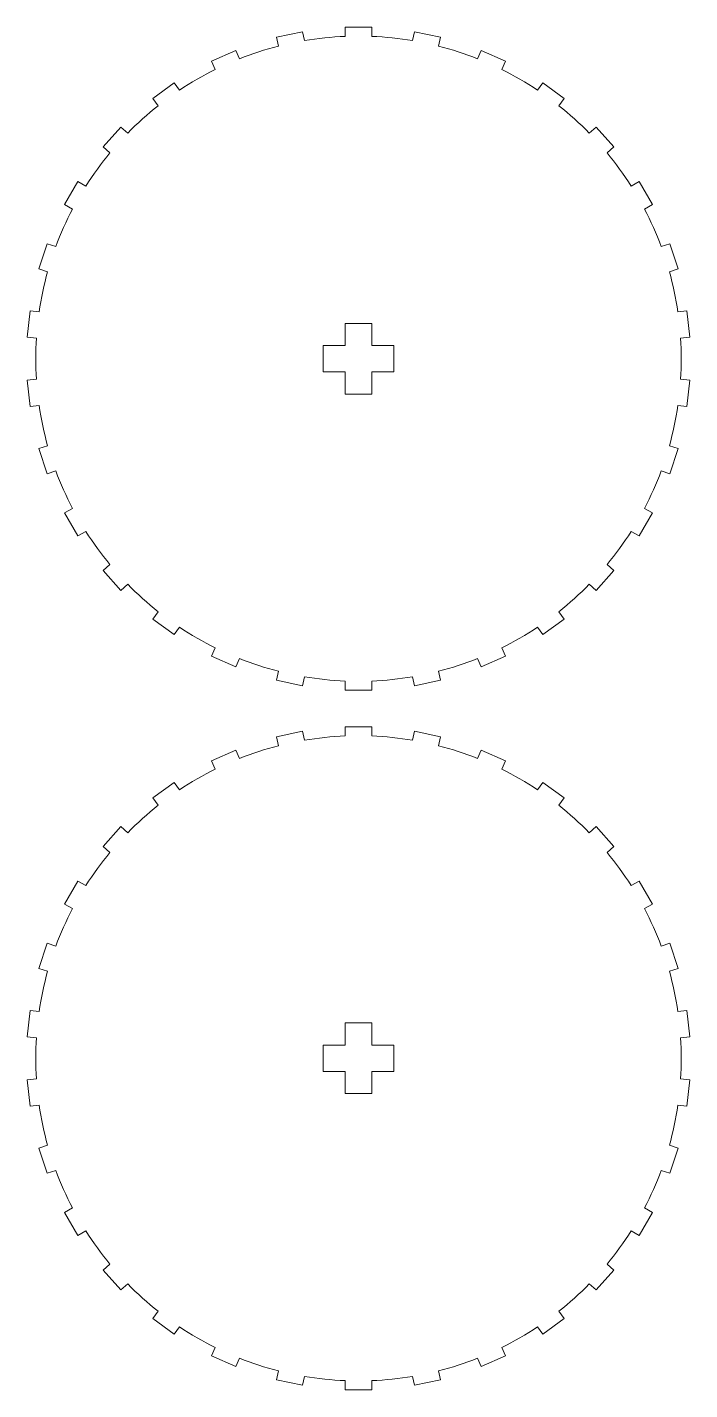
# Model space of a CAD drawing. Header units: centimetres. Extents: x -259 to 261, y 17 to 228.
# Drawn here: x -205.4 to -196.64, y 66.58 to 84.61 of the extents above; entities that cross this region are included whole.
import ezdxf

# ---------------------------------------------------------------- set-up
doc = ezdxf.new("R2010")
doc.units = ezdxf.units.CM
doc.header["$MEASUREMENT"] = 0
doc.layers.add('layer 1', color=7, linetype='Continuous')

msp = doc.modelspace()

# ---------------------------------------------------------------- linework, layer by layer
at = {"layer": 'layer 1', "color": 250, "lineweight": 9}
for points, knots in [([(-196.6374, 79.94181), (-196.6374, 79.94181), (-196.67409, 79.59274), (-196.67409, 79.59274), (-196.67409, 79.59274), (-196.67409, 79.59274), (-196.79404, 79.60534), (-196.79404, 79.60534), (-196.79404, 79.60534), (-196.82036, 79.4261), (-196.85807, 79.24871), (-196.90692, 79.07427), (-196.90692, 79.07427), (-196.90692, 79.07427), (-196.79223, 79.03699), (-196.79223, 79.03699), (-196.79223, 79.03699), (-196.79223, 79.03699), (-196.90068, 78.70317), (-196.90068, 78.70317), (-196.90068, 78.70317), (-196.90068, 78.70317), (-197.01539, 78.74044), (-197.01539, 78.74044), (-197.01539, 78.74044), (-197.07841, 78.57059), (-197.15216, 78.40492), (-197.23623, 78.24443), (-197.23623, 78.24443), (-197.23623, 78.24443), (-197.13177, 78.18413), (-197.13177, 78.18413), (-197.13177, 78.18413), (-197.13177, 78.18413), (-197.30727, 77.88015), (-197.30727, 77.88015), (-197.30727, 77.88015), (-197.30727, 77.88015), (-197.41173, 77.94046), (-197.41173, 77.94046), (-197.41173, 77.94046), (-197.50867, 77.78742), (-197.61527, 77.64071), (-197.73086, 77.50121), (-197.73086, 77.50121), (-197.73086, 77.50121), (-197.64124, 77.42051), (-197.64124, 77.42051), (-197.64124, 77.42051), (-197.64124, 77.42051), (-197.8761, 77.15967), (-197.8761, 77.15967), (-197.8761, 77.15967), (-197.8761, 77.15967), (-197.96572, 77.24036), (-197.96572, 77.24036), (-197.96572, 77.24036), (-198.09238, 77.11083), (-198.22715, 76.98948), (-198.36921, 76.87707), (-198.36921, 76.87707), (-198.36921, 76.87707), (-198.29832, 76.77949), (-198.29832, 76.77949), (-198.29832, 76.77949), (-198.29832, 76.77949), (-198.58229, 76.57318), (-198.58229, 76.57318), (-198.58229, 76.57318), (-198.58229, 76.57318), (-198.65318, 76.67075), (-198.65318, 76.67075), (-198.65318, 76.67075), (-198.80399, 76.57037), (-198.96105, 76.4797), (-199.12338, 76.39927), (-199.12338, 76.39927), (-199.12338, 76.39927), (-199.07433, 76.28909), (-199.07433, 76.28909), (-199.07433, 76.28909), (-199.07433, 76.28909), (-199.39498, 76.14633), (-199.39498, 76.14633), (-199.39498, 76.14633), (-199.39498, 76.14633), (-199.44404, 76.25651), (-199.44404, 76.25651), (-199.44404, 76.25651), (-199.61243, 76.18969), (-199.7849, 76.13365), (-199.96041, 76.08873), (-199.96041, 76.08873), (-199.96041, 76.08873), (-199.93534, 75.97076), (-199.93534, 75.97076), (-199.93534, 75.97076), (-199.93534, 75.97076), (-200.27866, 75.89779), (-200.27866, 75.89779), (-200.27866, 75.89779), (-200.27866, 75.89779), (-200.30374, 76.01576), (-200.30374, 76.01576), (-200.30374, 76.01576), (-200.48234, 75.98541), (-200.6627, 75.96644), (-200.84371, 75.959), (-200.84371, 75.959), (-200.84371, 75.959), (-200.84371, 75.8384), (-200.84371, 75.8384), (-200.84371, 75.8384), (-200.84371, 75.8384), (-201.19471, 75.8384), (-201.19471, 75.8384), (-201.19471, 75.8384), (-201.19471, 75.8384), (-201.19471, 75.959), (-201.19471, 75.959), (-201.19471, 75.959), (-201.37572, 75.96644), (-201.55608, 75.98541), (-201.73468, 76.01576), (-201.73468, 76.01576), (-201.73468, 76.01576), (-201.75976, 75.89779), (-201.75976, 75.89779), (-201.75976, 75.89779), (-201.75976, 75.89779), (-202.10309, 75.97076), (-202.10309, 75.97076), (-202.10309, 75.97076), (-202.10309, 75.97076), (-202.07801, 76.08873), (-202.07801, 76.08873), (-202.07801, 76.08873), (-202.25352, 76.13365), (-202.42599, 76.18969), (-202.59438, 76.25651), (-202.59438, 76.25651), (-202.59438, 76.25651), (-202.64344, 76.14633), (-202.64344, 76.14633), (-202.64344, 76.14633), (-202.64344, 76.14633), (-202.96409, 76.28909), (-202.96409, 76.28909), (-202.96409, 76.28909), (-202.96409, 76.28909), (-202.91504, 76.39927), (-202.91504, 76.39927), (-202.91504, 76.39927), (-203.07737, 76.4797), (-203.23443, 76.57037), (-203.38524, 76.67075), (-203.38524, 76.67075), (-203.38524, 76.67075), (-203.45613, 76.57318), (-203.45613, 76.57318), (-203.45613, 76.57318), (-203.45613, 76.57318), (-203.7401, 76.77949), (-203.7401, 76.77949), (-203.7401, 76.77949), (-203.7401, 76.77949), (-203.66921, 76.87707), (-203.66921, 76.87707), (-203.66921, 76.87707), (-203.81127, 76.98948), (-203.94605, 77.11083), (-204.0727, 77.24036), (-204.0727, 77.24036), (-204.0727, 77.24036), (-204.16232, 77.15967), (-204.16232, 77.15967), (-204.16232, 77.15967), (-204.16232, 77.15967), (-204.39719, 77.42051), (-204.39719, 77.42051), (-204.39719, 77.42051), (-204.39719, 77.42051), (-204.30756, 77.50121), (-204.30756, 77.50121), (-204.30756, 77.50121), (-204.42315, 77.64071), (-204.52975, 77.78742), (-204.62669, 77.94046), (-204.62669, 77.94046), (-204.62669, 77.94046), (-204.73115, 77.88015), (-204.73115, 77.88015), (-204.73115, 77.88015), (-204.73115, 77.88015), (-204.90665, 78.18413), (-204.90665, 78.18413), (-204.90665, 78.18413), (-204.90665, 78.18413), (-204.80219, 78.24443), (-204.80219, 78.24443), (-204.80219, 78.24443), (-204.88626, 78.40492), (-204.96001, 78.57059), (-205.02303, 78.74044), (-205.02303, 78.74044), (-205.02303, 78.74044), (-205.13774, 78.70317), (-205.13774, 78.70317), (-205.13774, 78.70317), (-205.13774, 78.70317), (-205.2462, 79.03699), (-205.2462, 79.03699), (-205.2462, 79.03699), (-205.2462, 79.03699), (-205.1315, 79.07427), (-205.1315, 79.07427), (-205.1315, 79.07427), (-205.18035, 79.24871), (-205.21806, 79.4261), (-205.24438, 79.60534), (-205.24438, 79.60534), (-205.24438, 79.60534), (-205.36433, 79.59274), (-205.36433, 79.59274), (-205.36433, 79.59274), (-205.36433, 79.59274), (-205.40102, 79.94181), (-205.40102, 79.94181), (-205.40102, 79.94181), (-205.40102, 79.94181), (-205.28107, 79.95442), (-205.28107, 79.95442), (-205.28107, 79.95442), (-205.29259, 80.13522), (-205.29259, 80.31657), (-205.28107, 80.49737), (-205.28107, 80.49737), (-205.28107, 80.49737), (-205.40102, 80.50997), (-205.40102, 80.50997), (-205.40102, 80.50997), (-205.40102, 80.50997), (-205.36433, 80.85906), (-205.36433, 80.85906), (-205.36433, 80.85906), (-205.36433, 80.85906), (-205.24438, 80.84644), (-205.24438, 80.84644), (-205.24438, 80.84644), (-205.21806, 81.02569), (-205.18035, 81.20307), (-205.1315, 81.37753), (-205.1315, 81.37753), (-205.1315, 81.37753), (-205.2462, 81.41479), (-205.2462, 81.41479), (-205.2462, 81.41479), (-205.2462, 81.41479), (-205.13774, 81.74862), (-205.13774, 81.74862), (-205.13774, 81.74862), (-205.13774, 81.74862), (-205.02303, 81.71134), (-205.02303, 81.71134), (-205.02303, 81.71134), (-204.96001, 81.8812), (-204.88626, 82.04687), (-204.80219, 82.20735), (-204.80219, 82.20735), (-204.80219, 82.20735), (-204.90665, 82.26765), (-204.90665, 82.26765), (-204.90665, 82.26765), (-204.90665, 82.26765), (-204.73115, 82.57163), (-204.73115, 82.57163), (-204.73115, 82.57163), (-204.73115, 82.57163), (-204.62669, 82.51133), (-204.62669, 82.51133), (-204.62669, 82.51133), (-204.52975, 82.66437), (-204.42315, 82.81108), (-204.30756, 82.95058), (-204.30756, 82.95058), (-204.30756, 82.95058), (-204.39719, 83.03128), (-204.39719, 83.03128), (-204.39719, 83.03128), (-204.39719, 83.03128), (-204.16232, 83.29213), (-204.16232, 83.29213), (-204.16232, 83.29213), (-204.16232, 83.29213), (-204.0727, 83.21142), (-204.0727, 83.21142), (-204.0727, 83.21142), (-203.94605, 83.34096), (-203.81127, 83.46231), (-203.66921, 83.57473), (-203.66921, 83.57473), (-203.66921, 83.57473), (-203.7401, 83.6723), (-203.7401, 83.6723), (-203.7401, 83.6723), (-203.7401, 83.6723), (-203.45613, 83.87861), (-203.45613, 83.87861), (-203.45613, 83.87861), (-203.45613, 83.87861), (-203.38524, 83.78104), (-203.38524, 83.78104), (-203.38524, 83.78104), (-203.23443, 83.88141), (-203.07737, 83.97209), (-202.91504, 84.05251), (-202.91504, 84.05251), (-202.91504, 84.05251), (-202.96409, 84.16269), (-202.96409, 84.16269), (-202.96409, 84.16269), (-202.96409, 84.16269), (-202.64344, 84.30545), (-202.64344, 84.30545), (-202.64344, 84.30545), (-202.64344, 84.30545), (-202.59438, 84.19528), (-202.59438, 84.19528), (-202.59438, 84.19528), (-202.42599, 84.26209), (-202.25352, 84.31814), (-202.07801, 84.36305), (-202.07801, 84.36305), (-202.07801, 84.36305), (-202.10309, 84.48102), (-202.10309, 84.48102), (-202.10309, 84.48102), (-202.10309, 84.48102), (-201.75976, 84.55401), (-201.75976, 84.55401), (-201.75976, 84.55401), (-201.75976, 84.55401), (-201.73468, 84.43604), (-201.73468, 84.43604), (-201.73468, 84.43604), (-201.55608, 84.46639), (-201.37572, 84.48534), (-201.19471, 84.49278), (-201.19471, 84.49278), (-201.19471, 84.49278), (-201.19471, 84.6134), (-201.19471, 84.6134), (-201.19471, 84.6134), (-201.19471, 84.6134), (-200.84371, 84.6134), (-200.84371, 84.6134), (-200.84371, 84.6134), (-200.84371, 84.6134), (-200.84371, 84.49278), (-200.84371, 84.49278), (-200.84371, 84.49278), (-200.6627, 84.48534), (-200.48234, 84.46639), (-200.30374, 84.43604), (-200.30374, 84.43604), (-200.30374, 84.43604), (-200.27866, 84.55401), (-200.27866, 84.55401), (-200.27866, 84.55401), (-200.27866, 84.55401), (-199.93534, 84.48102), (-199.93534, 84.48102), (-199.93534, 84.48102), (-199.93534, 84.48102), (-199.96041, 84.36305), (-199.96041, 84.36305), (-199.96041, 84.36305), (-199.7849, 84.31814), (-199.61243, 84.26209), (-199.44404, 84.19528), (-199.44404, 84.19528), (-199.44404, 84.19528), (-199.39498, 84.30545), (-199.39498, 84.30545), (-199.39498, 84.30545), (-199.39498, 84.30545), (-199.07433, 84.16269), (-199.07433, 84.16269), (-199.07433, 84.16269), (-199.07433, 84.16269), (-199.12338, 84.05251), (-199.12338, 84.05251), (-199.12338, 84.05251), (-198.96105, 83.97209), (-198.80399, 83.88141), (-198.65318, 83.78104), (-198.65318, 83.78104), (-198.65318, 83.78104), (-198.58229, 83.87861), (-198.58229, 83.87861), (-198.58229, 83.87861), (-198.58229, 83.87861), (-198.29832, 83.6723), (-198.29832, 83.6723), (-198.29832, 83.6723), (-198.29832, 83.6723), (-198.36921, 83.57473), (-198.36921, 83.57473), (-198.36921, 83.57473), (-198.22715, 83.46231), (-198.09238, 83.34096), (-197.96572, 83.21142), (-197.96572, 83.21142), (-197.96572, 83.21142), (-197.8761, 83.29213), (-197.8761, 83.29213), (-197.8761, 83.29213), (-197.8761, 83.29213), (-197.64124, 83.03128), (-197.64124, 83.03128), (-197.64124, 83.03128), (-197.64124, 83.03128), (-197.73086, 82.95058), (-197.73086, 82.95058), (-197.73086, 82.95058), (-197.61527, 82.81108), (-197.50867, 82.66437), (-197.41173, 82.51133), (-197.41173, 82.51133), (-197.41173, 82.51133), (-197.30727, 82.57163), (-197.30727, 82.57163), (-197.30727, 82.57163), (-197.30727, 82.57163), (-197.13177, 82.26765), (-197.13177, 82.26765), (-197.13177, 82.26765), (-197.13177, 82.26765), (-197.23623, 82.20735), (-197.23623, 82.20735), (-197.23623, 82.20735), (-197.15216, 82.04687), (-197.07841, 81.8812), (-197.01539, 81.71134), (-197.01539, 81.71134), (-197.01539, 81.71134), (-196.90068, 81.74862), (-196.90068, 81.74862), (-196.90068, 81.74862), (-196.90068, 81.74862), (-196.79223, 81.41479), (-196.79223, 81.41479), (-196.79223, 81.41479), (-196.79223, 81.41479), (-196.90692, 81.37753), (-196.90692, 81.37753), (-196.90692, 81.37753), (-196.85807, 81.20307), (-196.82036, 81.02569), (-196.79404, 80.84644), (-196.79404, 80.84644), (-196.79404, 80.84644), (-196.67409, 80.85906), (-196.67409, 80.85906), (-196.67409, 80.85906), (-196.67409, 80.85906), (-196.6374, 80.50997), (-196.6374, 80.50997), (-196.6374, 80.50997), (-196.6374, 80.50997), (-196.75735, 80.49735), (-196.75735, 80.49735), (-196.75735, 80.49735), (-196.74583, 80.31655), (-196.74583, 80.13521), (-196.75735, 79.95442), (-196.75735, 79.95442), (-196.75735, 79.95442), (-196.6374, 79.94181), (-196.6374, 79.94181)], [0, 0, 0, 0, 0.00826446, 0.00826446, 0.00826446, 0.00826446, 0.01652893, 0.01652893, 0.01652893, 0.01652893, 0.02479339, 0.02479339, 0.02479339, 0.02479339, 0.03305785, 0.03305785, 0.03305785, 0.03305785, 0.04132231, 0.04132231, 0.04132231, 0.04132231, 0.04958678, 0.04958678, 0.04958678, 0.04958678, 0.05785124, 0.05785124, 0.05785124, 0.05785124, 0.0661157, 0.0661157, 0.0661157, 0.0661157, 0.07438017, 0.07438017, 0.07438017, 0.07438017, 0.08264463, 0.08264463, 0.08264463, 0.08264463, 0.09090909, 0.09090909, 0.09090909, 0.09090909, 0.09917355, 0.09917355, 0.09917355, 0.09917355, 0.10743802, 0.10743802, 0.10743802, 0.10743802, 0.11570248, 0.11570248, 0.11570248, 0.11570248, 0.12396694, 0.12396694, 0.12396694, 0.12396694, 0.1322314, 0.1322314, 0.1322314, 0.1322314, 0.14049587, 0.14049587, 0.14049587, 0.14049587, 0.14876033, 0.14876033, 0.14876033, 0.14876033, 0.15702479, 0.15702479, 0.15702479, 0.15702479, 0.16528926, 0.16528926, 0.16528926, 0.16528926, 0.17355372, 0.17355372, 0.17355372, 0.17355372, 0.18181818, 0.18181818, 0.18181818, 0.18181818, 0.19008264, 0.19008264, 0.19008264, 0.19008264, 0.19834711, 0.19834711, 0.19834711, 0.19834711, 0.20661157, 0.20661157, 0.20661157, 0.20661157, 0.21487603, 0.21487603, 0.21487603, 0.21487603, 0.2231405, 0.2231405, 0.2231405, 0.2231405, 0.23140496, 0.23140496, 0.23140496, 0.23140496, 0.23966942, 0.23966942, 0.23966942, 0.23966942, 0.24793388, 0.24793388, 0.24793388, 0.24793388, 0.25619835, 0.25619835, 0.25619835, 0.25619835, 0.26446281, 0.26446281, 0.26446281, 0.26446281, 0.27272727, 0.27272727, 0.27272727, 0.27272727, 0.28099174, 0.28099174, 0.28099174, 0.28099174, 0.2892562, 0.2892562, 0.2892562, 0.2892562, 0.29752066, 0.29752066, 0.29752066, 0.29752066, 0.30578512, 0.30578512, 0.30578512, 0.30578512, 0.31404959, 0.31404959, 0.31404959, 0.31404959, 0.32231405, 0.32231405, 0.32231405, 0.32231405, 0.33057851, 0.33057851, 0.33057851, 0.33057851, 0.33884298, 0.33884298, 0.33884298, 0.33884298, 0.34710744, 0.34710744, 0.34710744, 0.34710744, 0.3553719, 0.3553719, 0.3553719, 0.3553719, 0.36363636, 0.36363636, 0.36363636, 0.36363636, 0.37190083, 0.37190083, 0.37190083, 0.37190083, 0.38016529, 0.38016529, 0.38016529, 0.38016529, 0.38842975, 0.38842975, 0.38842975, 0.38842975, 0.39669421, 0.39669421, 0.39669421, 0.39669421, 0.40495868, 0.40495868, 0.40495868, 0.40495868, 0.41322314, 0.41322314, 0.41322314, 0.41322314, 0.4214876, 0.4214876, 0.4214876, 0.4214876, 0.42975207, 0.42975207, 0.42975207, 0.42975207, 0.43801653, 0.43801653, 0.43801653, 0.43801653, 0.44628099, 0.44628099, 0.44628099, 0.44628099, 0.45454545, 0.45454545, 0.45454545, 0.45454545, 0.46280992, 0.46280992, 0.46280992, 0.46280992, 0.47107438, 0.47107438, 0.47107438, 0.47107438, 0.47933884, 0.47933884, 0.47933884, 0.47933884, 0.48760331, 0.48760331, 0.48760331, 0.48760331, 0.49586777, 0.49586777, 0.49586777, 0.49586777, 0.50413223, 0.50413223, 0.50413223, 0.50413223, 0.51239669, 0.51239669, 0.51239669, 0.51239669, 0.52066116, 0.52066116, 0.52066116, 0.52066116, 0.52892562, 0.52892562, 0.52892562, 0.52892562, 0.53719008, 0.53719008, 0.53719008, 0.53719008, 0.54545455, 0.54545455, 0.54545455, 0.54545455, 0.55371901, 0.55371901, 0.55371901, 0.55371901, 0.56198347, 0.56198347, 0.56198347, 0.56198347, 0.57024793, 0.57024793, 0.57024793, 0.57024793, 0.5785124, 0.5785124, 0.5785124, 0.5785124, 0.58677686, 0.58677686, 0.58677686, 0.58677686, 0.59504132, 0.59504132, 0.59504132, 0.59504132, 0.60330579, 0.60330579, 0.60330579, 0.60330579, 0.61157025, 0.61157025, 0.61157025, 0.61157025, 0.61983471, 0.61983471, 0.61983471, 0.61983471, 0.62809917, 0.62809917, 0.62809917, 0.62809917, 0.63636364, 0.63636364, 0.63636364, 0.63636364, 0.6446281, 0.6446281, 0.6446281, 0.6446281, 0.65289256, 0.65289256, 0.65289256, 0.65289256, 0.66115702, 0.66115702, 0.66115702, 0.66115702, 0.66942149, 0.66942149, 0.66942149, 0.66942149, 0.67768595, 0.67768595, 0.67768595, 0.67768595, 0.68595041, 0.68595041, 0.68595041, 0.68595041, 0.69421488, 0.69421488, 0.69421488, 0.69421488, 0.70247934, 0.70247934, 0.70247934, 0.70247934, 0.7107438, 0.7107438, 0.7107438, 0.7107438, 0.71900826, 0.71900826, 0.71900826, 0.71900826, 0.72727273, 0.72727273, 0.72727273, 0.72727273, 0.73553719, 0.73553719, 0.73553719, 0.73553719, 0.74380165, 0.74380165, 0.74380165, 0.74380165, 0.75206612, 0.75206612, 0.75206612, 0.75206612, 0.76033058, 0.76033058, 0.76033058, 0.76033058, 0.76859504, 0.76859504, 0.76859504, 0.76859504, 0.7768595, 0.7768595, 0.7768595, 0.7768595, 0.78512397, 0.78512397, 0.78512397, 0.78512397, 0.79338843, 0.79338843, 0.79338843, 0.79338843, 0.80165289, 0.80165289, 0.80165289, 0.80165289, 0.80991736, 0.80991736, 0.80991736, 0.80991736, 0.81818182, 0.81818182, 0.81818182, 0.81818182, 0.82644628, 0.82644628, 0.82644628, 0.82644628, 0.83471074, 0.83471074, 0.83471074, 0.83471074, 0.84297521, 0.84297521, 0.84297521, 0.84297521, 0.85123967, 0.85123967, 0.85123967, 0.85123967, 0.85950413, 0.85950413, 0.85950413, 0.85950413, 0.8677686, 0.8677686, 0.8677686, 0.8677686, 0.87603306, 0.87603306, 0.87603306, 0.87603306, 0.88429752, 0.88429752, 0.88429752, 0.88429752, 0.89256198, 0.89256198, 0.89256198, 0.89256198, 0.90082645, 0.90082645, 0.90082645, 0.90082645, 0.90909091, 0.90909091, 0.90909091, 0.90909091, 0.91735537, 0.91735537, 0.91735537, 0.91735537, 0.92561983, 0.92561983, 0.92561983, 0.92561983, 0.9338843, 0.9338843, 0.9338843, 0.9338843, 0.94214876, 0.94214876, 0.94214876, 0.94214876, 0.95041322, 0.95041322, 0.95041322, 0.95041322, 0.95867769, 0.95867769, 0.95867769, 0.95867769, 0.96694215, 0.96694215, 0.96694215, 0.96694215, 0.97520661, 0.97520661, 0.97520661, 0.97520661, 0.98347107, 0.98347107, 0.98347107, 0.98347107, 1, 1, 1, 1]), ([(-200.55121, 80.4014), (-200.55121, 80.4014), (-200.84371, 80.4014), (-200.84371, 80.4014), (-200.84371, 80.4014), (-200.84371, 80.4014), (-200.84371, 80.6939), (-200.84371, 80.6939), (-200.84371, 80.6939), (-200.84371, 80.6939), (-201.19471, 80.6939), (-201.19471, 80.6939), (-201.19471, 80.6939), (-201.19471, 80.6939), (-201.19471, 80.4014), (-201.19471, 80.4014), (-201.19471, 80.4014), (-201.19471, 80.4014), (-201.48721, 80.4014), (-201.48721, 80.4014), (-201.48721, 80.4014), (-201.48721, 80.4014), (-201.48721, 80.0504), (-201.48721, 80.0504), (-201.48721, 80.0504), (-201.48721, 80.0504), (-201.19471, 80.0504), (-201.19471, 80.0504), (-201.19471, 80.0504), (-201.19471, 80.0504), (-201.19471, 79.7579), (-201.19471, 79.7579), (-201.19471, 79.7579), (-201.19471, 79.7579), (-200.84371, 79.7579), (-200.84371, 79.7579), (-200.84371, 79.7579), (-200.84371, 79.7579), (-200.84371, 80.0504), (-200.84371, 80.0504), (-200.84371, 80.0504), (-200.84371, 80.0504), (-200.55121, 80.0504), (-200.55121, 80.0504), (-200.55121, 80.0504), (-200.55121, 80.0504), (-200.55121, 80.4014), (-200.55121, 80.4014)], [0, 0, 0, 0, 0.07692308, 0.07692308, 0.07692308, 0.07692308, 0.15384615, 0.15384615, 0.15384615, 0.15384615, 0.23076923, 0.23076923, 0.23076923, 0.23076923, 0.30769231, 0.30769231, 0.30769231, 0.30769231, 0.38461538, 0.38461538, 0.38461538, 0.38461538, 0.46153846, 0.46153846, 0.46153846, 0.46153846, 0.53846154, 0.53846154, 0.53846154, 0.53846154, 0.61538462, 0.61538462, 0.61538462, 0.61538462, 0.69230769, 0.69230769, 0.69230769, 0.69230769, 0.76923077, 0.76923077, 0.76923077, 0.76923077, 0.84615385, 0.84615385, 0.84615385, 0.84615385, 1, 1, 1, 1]), ([(-196.6374, 70.6814), (-196.6374, 70.6814), (-196.67409, 70.33233), (-196.67409, 70.33233), (-196.67409, 70.33233), (-196.67409, 70.33233), (-196.79404, 70.34493), (-196.79404, 70.34493), (-196.79404, 70.34493), (-196.82036, 70.16569), (-196.85807, 69.9883), (-196.90692, 69.81386), (-196.90692, 69.81386), (-196.90692, 69.81386), (-196.79223, 69.77658), (-196.79223, 69.77658), (-196.79223, 69.77658), (-196.79223, 69.77658), (-196.90068, 69.44276), (-196.90068, 69.44276), (-196.90068, 69.44276), (-196.90068, 69.44276), (-197.01539, 69.48003), (-197.01539, 69.48003), (-197.01539, 69.48003), (-197.07841, 69.31018), (-197.15216, 69.14451), (-197.23623, 68.98402), (-197.23623, 68.98402), (-197.23623, 68.98402), (-197.13177, 68.92372), (-197.13177, 68.92372), (-197.13177, 68.92372), (-197.13177, 68.92372), (-197.30727, 68.61974), (-197.30727, 68.61974), (-197.30727, 68.61974), (-197.30727, 68.61974), (-197.41173, 68.68005), (-197.41173, 68.68005), (-197.41173, 68.68005), (-197.50867, 68.52701), (-197.61527, 68.3803), (-197.73086, 68.2408), (-197.73086, 68.2408), (-197.73086, 68.2408), (-197.64124, 68.1601), (-197.64124, 68.1601), (-197.64124, 68.1601), (-197.64124, 68.1601), (-197.8761, 67.89926), (-197.8761, 67.89926), (-197.8761, 67.89926), (-197.8761, 67.89926), (-197.96572, 67.97995), (-197.96572, 67.97995), (-197.96572, 67.97995), (-198.09238, 67.85042), (-198.22715, 67.72907), (-198.36921, 67.61666), (-198.36921, 67.61666), (-198.36921, 67.61666), (-198.29832, 67.51908), (-198.29832, 67.51908), (-198.29832, 67.51908), (-198.29832, 67.51908), (-198.58229, 67.31277), (-198.58229, 67.31277), (-198.58229, 67.31277), (-198.58229, 67.31277), (-198.65318, 67.41034), (-198.65318, 67.41034), (-198.65318, 67.41034), (-198.80399, 67.30996), (-198.96105, 67.21929), (-199.12338, 67.13886), (-199.12338, 67.13886), (-199.12338, 67.13886), (-199.07433, 67.02868), (-199.07433, 67.02868), (-199.07433, 67.02868), (-199.07433, 67.02868), (-199.39498, 66.88592), (-199.39498, 66.88592), (-199.39498, 66.88592), (-199.39498, 66.88592), (-199.44404, 66.9961), (-199.44404, 66.9961), (-199.44404, 66.9961), (-199.61243, 66.92928), (-199.7849, 66.87324), (-199.96041, 66.82832), (-199.96041, 66.82832), (-199.96041, 66.82832), (-199.93534, 66.71035), (-199.93534, 66.71035), (-199.93534, 66.71035), (-199.93534, 66.71035), (-200.27866, 66.63738), (-200.27866, 66.63738), (-200.27866, 66.63738), (-200.27866, 66.63738), (-200.30374, 66.75535), (-200.30374, 66.75535), (-200.30374, 66.75535), (-200.48234, 66.725), (-200.6627, 66.70603), (-200.84371, 66.69859), (-200.84371, 66.69859), (-200.84371, 66.69859), (-200.84371, 66.57799), (-200.84371, 66.57799), (-200.84371, 66.57799), (-200.84371, 66.57799), (-201.19471, 66.57799), (-201.19471, 66.57799), (-201.19471, 66.57799), (-201.19471, 66.57799), (-201.19471, 66.69859), (-201.19471, 66.69859), (-201.19471, 66.69859), (-201.37572, 66.70603), (-201.55608, 66.725), (-201.73468, 66.75535), (-201.73468, 66.75535), (-201.73468, 66.75535), (-201.75976, 66.63738), (-201.75976, 66.63738), (-201.75976, 66.63738), (-201.75976, 66.63738), (-202.10309, 66.71035), (-202.10309, 66.71035), (-202.10309, 66.71035), (-202.10309, 66.71035), (-202.07801, 66.82832), (-202.07801, 66.82832), (-202.07801, 66.82832), (-202.25352, 66.87324), (-202.42599, 66.92928), (-202.59438, 66.9961), (-202.59438, 66.9961), (-202.59438, 66.9961), (-202.64344, 66.88592), (-202.64344, 66.88592), (-202.64344, 66.88592), (-202.64344, 66.88592), (-202.96409, 67.02868), (-202.96409, 67.02868), (-202.96409, 67.02868), (-202.96409, 67.02868), (-202.91504, 67.13886), (-202.91504, 67.13886), (-202.91504, 67.13886), (-203.07737, 67.21929), (-203.23443, 67.30996), (-203.38524, 67.41034), (-203.38524, 67.41034), (-203.38524, 67.41034), (-203.45613, 67.31277), (-203.45613, 67.31277), (-203.45613, 67.31277), (-203.45613, 67.31277), (-203.7401, 67.51908), (-203.7401, 67.51908), (-203.7401, 67.51908), (-203.7401, 67.51908), (-203.66921, 67.61666), (-203.66921, 67.61666), (-203.66921, 67.61666), (-203.81127, 67.72907), (-203.94605, 67.85042), (-204.0727, 67.97995), (-204.0727, 67.97995), (-204.0727, 67.97995), (-204.16232, 67.89926), (-204.16232, 67.89926), (-204.16232, 67.89926), (-204.16232, 67.89926), (-204.39719, 68.1601), (-204.39719, 68.1601), (-204.39719, 68.1601), (-204.39719, 68.1601), (-204.30756, 68.2408), (-204.30756, 68.2408), (-204.30756, 68.2408), (-204.42315, 68.3803), (-204.52975, 68.52701), (-204.62669, 68.68005), (-204.62669, 68.68005), (-204.62669, 68.68005), (-204.73115, 68.61974), (-204.73115, 68.61974), (-204.73115, 68.61974), (-204.73115, 68.61974), (-204.90665, 68.92372), (-204.90665, 68.92372), (-204.90665, 68.92372), (-204.90665, 68.92372), (-204.80219, 68.98402), (-204.80219, 68.98402), (-204.80219, 68.98402), (-204.88626, 69.14451), (-204.96001, 69.31018), (-205.02303, 69.48003), (-205.02303, 69.48003), (-205.02303, 69.48003), (-205.13774, 69.44276), (-205.13774, 69.44276), (-205.13774, 69.44276), (-205.13774, 69.44276), (-205.2462, 69.77658), (-205.2462, 69.77658), (-205.2462, 69.77658), (-205.2462, 69.77658), (-205.1315, 69.81386), (-205.1315, 69.81386), (-205.1315, 69.81386), (-205.18035, 69.9883), (-205.21806, 70.16569), (-205.24438, 70.34493), (-205.24438, 70.34493), (-205.24438, 70.34493), (-205.36433, 70.33233), (-205.36433, 70.33233), (-205.36433, 70.33233), (-205.36433, 70.33233), (-205.40102, 70.6814), (-205.40102, 70.6814), (-205.40102, 70.6814), (-205.40102, 70.6814), (-205.28107, 70.69401), (-205.28107, 70.69401), (-205.28107, 70.69401), (-205.29259, 70.87481), (-205.29259, 71.05616), (-205.28107, 71.23696), (-205.28107, 71.23696), (-205.28107, 71.23696), (-205.40102, 71.24956), (-205.40102, 71.24956), (-205.40102, 71.24956), (-205.40102, 71.24956), (-205.36433, 71.59865), (-205.36433, 71.59865), (-205.36433, 71.59865), (-205.36433, 71.59865), (-205.24438, 71.58603), (-205.24438, 71.58603), (-205.24438, 71.58603), (-205.21806, 71.76528), (-205.18035, 71.94266), (-205.1315, 72.11712), (-205.1315, 72.11712), (-205.1315, 72.11712), (-205.2462, 72.15438), (-205.2462, 72.15438), (-205.2462, 72.15438), (-205.2462, 72.15438), (-205.13774, 72.48821), (-205.13774, 72.48821), (-205.13774, 72.48821), (-205.13774, 72.48821), (-205.02303, 72.45093), (-205.02303, 72.45093), (-205.02303, 72.45093), (-204.96001, 72.62079), (-204.88626, 72.78646), (-204.80219, 72.94694), (-204.80219, 72.94694), (-204.80219, 72.94694), (-204.90665, 73.00724), (-204.90665, 73.00724), (-204.90665, 73.00724), (-204.90665, 73.00724), (-204.73115, 73.31122), (-204.73115, 73.31122), (-204.73115, 73.31122), (-204.73115, 73.31122), (-204.62669, 73.25092), (-204.62669, 73.25092), (-204.62669, 73.25092), (-204.52975, 73.40396), (-204.42315, 73.55067), (-204.30756, 73.69017), (-204.30756, 73.69017), (-204.30756, 73.69017), (-204.39719, 73.77087), (-204.39719, 73.77087), (-204.39719, 73.77087), (-204.39719, 73.77087), (-204.16232, 74.03172), (-204.16232, 74.03172), (-204.16232, 74.03172), (-204.16232, 74.03172), (-204.0727, 73.95101), (-204.0727, 73.95101), (-204.0727, 73.95101), (-203.94605, 74.08055), (-203.81127, 74.2019), (-203.66921, 74.31432), (-203.66921, 74.31432), (-203.66921, 74.31432), (-203.7401, 74.41189), (-203.7401, 74.41189), (-203.7401, 74.41189), (-203.7401, 74.41189), (-203.45613, 74.6182), (-203.45613, 74.6182), (-203.45613, 74.6182), (-203.45613, 74.6182), (-203.38524, 74.52063), (-203.38524, 74.52063), (-203.38524, 74.52063), (-203.23443, 74.621), (-203.07737, 74.71168), (-202.91504, 74.7921), (-202.91504, 74.7921), (-202.91504, 74.7921), (-202.96409, 74.90228), (-202.96409, 74.90228), (-202.96409, 74.90228), (-202.96409, 74.90228), (-202.64344, 75.04504), (-202.64344, 75.04504), (-202.64344, 75.04504), (-202.64344, 75.04504), (-202.59438, 74.93487), (-202.59438, 74.93487), (-202.59438, 74.93487), (-202.42599, 75.00168), (-202.25352, 75.05773), (-202.07801, 75.10264), (-202.07801, 75.10264), (-202.07801, 75.10264), (-202.10309, 75.22061), (-202.10309, 75.22061), (-202.10309, 75.22061), (-202.10309, 75.22061), (-201.75976, 75.2936), (-201.75976, 75.2936), (-201.75976, 75.2936), (-201.75976, 75.2936), (-201.73468, 75.17563), (-201.73468, 75.17563), (-201.73468, 75.17563), (-201.55608, 75.20598), (-201.37572, 75.22493), (-201.19471, 75.23237), (-201.19471, 75.23237), (-201.19471, 75.23237), (-201.19471, 75.35299), (-201.19471, 75.35299), (-201.19471, 75.35299), (-201.19471, 75.35299), (-200.84371, 75.35299), (-200.84371, 75.35299), (-200.84371, 75.35299), (-200.84371, 75.35299), (-200.84371, 75.23237), (-200.84371, 75.23237), (-200.84371, 75.23237), (-200.6627, 75.22493), (-200.48234, 75.20598), (-200.30374, 75.17563), (-200.30374, 75.17563), (-200.30374, 75.17563), (-200.27866, 75.2936), (-200.27866, 75.2936), (-200.27866, 75.2936), (-200.27866, 75.2936), (-199.93534, 75.22061), (-199.93534, 75.22061), (-199.93534, 75.22061), (-199.93534, 75.22061), (-199.96041, 75.10264), (-199.96041, 75.10264), (-199.96041, 75.10264), (-199.7849, 75.05773), (-199.61243, 75.00168), (-199.44404, 74.93487), (-199.44404, 74.93487), (-199.44404, 74.93487), (-199.39498, 75.04504), (-199.39498, 75.04504), (-199.39498, 75.04504), (-199.39498, 75.04504), (-199.07433, 74.90228), (-199.07433, 74.90228), (-199.07433, 74.90228), (-199.07433, 74.90228), (-199.12338, 74.7921), (-199.12338, 74.7921), (-199.12338, 74.7921), (-198.96105, 74.71168), (-198.80399, 74.621), (-198.65318, 74.52063), (-198.65318, 74.52063), (-198.65318, 74.52063), (-198.58229, 74.6182), (-198.58229, 74.6182), (-198.58229, 74.6182), (-198.58229, 74.6182), (-198.29832, 74.41189), (-198.29832, 74.41189), (-198.29832, 74.41189), (-198.29832, 74.41189), (-198.36921, 74.31432), (-198.36921, 74.31432), (-198.36921, 74.31432), (-198.22715, 74.2019), (-198.09238, 74.08055), (-197.96572, 73.95101), (-197.96572, 73.95101), (-197.96572, 73.95101), (-197.8761, 74.03172), (-197.8761, 74.03172), (-197.8761, 74.03172), (-197.8761, 74.03172), (-197.64124, 73.77087), (-197.64124, 73.77087), (-197.64124, 73.77087), (-197.64124, 73.77087), (-197.73086, 73.69017), (-197.73086, 73.69017), (-197.73086, 73.69017), (-197.61527, 73.55067), (-197.50867, 73.40396), (-197.41173, 73.25092), (-197.41173, 73.25092), (-197.41173, 73.25092), (-197.30727, 73.31122), (-197.30727, 73.31122), (-197.30727, 73.31122), (-197.30727, 73.31122), (-197.13177, 73.00724), (-197.13177, 73.00724), (-197.13177, 73.00724), (-197.13177, 73.00724), (-197.23623, 72.94694), (-197.23623, 72.94694), (-197.23623, 72.94694), (-197.15216, 72.78646), (-197.07841, 72.62079), (-197.01539, 72.45093), (-197.01539, 72.45093), (-197.01539, 72.45093), (-196.90068, 72.48821), (-196.90068, 72.48821), (-196.90068, 72.48821), (-196.90068, 72.48821), (-196.79223, 72.15438), (-196.79223, 72.15438), (-196.79223, 72.15438), (-196.79223, 72.15438), (-196.90692, 72.11712), (-196.90692, 72.11712), (-196.90692, 72.11712), (-196.85807, 71.94266), (-196.82036, 71.76528), (-196.79404, 71.58603), (-196.79404, 71.58603), (-196.79404, 71.58603), (-196.67409, 71.59865), (-196.67409, 71.59865), (-196.67409, 71.59865), (-196.67409, 71.59865), (-196.6374, 71.24956), (-196.6374, 71.24956), (-196.6374, 71.24956), (-196.6374, 71.24956), (-196.75735, 71.23694), (-196.75735, 71.23694), (-196.75735, 71.23694), (-196.74583, 71.05614), (-196.74583, 70.8748), (-196.75735, 70.69401), (-196.75735, 70.69401), (-196.75735, 70.69401), (-196.6374, 70.6814), (-196.6374, 70.6814)], [0, 0, 0, 0, 0.00826446, 0.00826446, 0.00826446, 0.00826446, 0.01652893, 0.01652893, 0.01652893, 0.01652893, 0.02479339, 0.02479339, 0.02479339, 0.02479339, 0.03305785, 0.03305785, 0.03305785, 0.03305785, 0.04132231, 0.04132231, 0.04132231, 0.04132231, 0.04958678, 0.04958678, 0.04958678, 0.04958678, 0.05785124, 0.05785124, 0.05785124, 0.05785124, 0.0661157, 0.0661157, 0.0661157, 0.0661157, 0.07438017, 0.07438017, 0.07438017, 0.07438017, 0.08264463, 0.08264463, 0.08264463, 0.08264463, 0.09090909, 0.09090909, 0.09090909, 0.09090909, 0.09917355, 0.09917355, 0.09917355, 0.09917355, 0.10743802, 0.10743802, 0.10743802, 0.10743802, 0.11570248, 0.11570248, 0.11570248, 0.11570248, 0.12396694, 0.12396694, 0.12396694, 0.12396694, 0.1322314, 0.1322314, 0.1322314, 0.1322314, 0.14049587, 0.14049587, 0.14049587, 0.14049587, 0.14876033, 0.14876033, 0.14876033, 0.14876033, 0.15702479, 0.15702479, 0.15702479, 0.15702479, 0.16528926, 0.16528926, 0.16528926, 0.16528926, 0.17355372, 0.17355372, 0.17355372, 0.17355372, 0.18181818, 0.18181818, 0.18181818, 0.18181818, 0.19008264, 0.19008264, 0.19008264, 0.19008264, 0.19834711, 0.19834711, 0.19834711, 0.19834711, 0.20661157, 0.20661157, 0.20661157, 0.20661157, 0.21487603, 0.21487603, 0.21487603, 0.21487603, 0.2231405, 0.2231405, 0.2231405, 0.2231405, 0.23140496, 0.23140496, 0.23140496, 0.23140496, 0.23966942, 0.23966942, 0.23966942, 0.23966942, 0.24793388, 0.24793388, 0.24793388, 0.24793388, 0.25619835, 0.25619835, 0.25619835, 0.25619835, 0.26446281, 0.26446281, 0.26446281, 0.26446281, 0.27272727, 0.27272727, 0.27272727, 0.27272727, 0.28099174, 0.28099174, 0.28099174, 0.28099174, 0.2892562, 0.2892562, 0.2892562, 0.2892562, 0.29752066, 0.29752066, 0.29752066, 0.29752066, 0.30578512, 0.30578512, 0.30578512, 0.30578512, 0.31404959, 0.31404959, 0.31404959, 0.31404959, 0.32231405, 0.32231405, 0.32231405, 0.32231405, 0.33057851, 0.33057851, 0.33057851, 0.33057851, 0.33884298, 0.33884298, 0.33884298, 0.33884298, 0.34710744, 0.34710744, 0.34710744, 0.34710744, 0.3553719, 0.3553719, 0.3553719, 0.3553719, 0.36363636, 0.36363636, 0.36363636, 0.36363636, 0.37190083, 0.37190083, 0.37190083, 0.37190083, 0.38016529, 0.38016529, 0.38016529, 0.38016529, 0.38842975, 0.38842975, 0.38842975, 0.38842975, 0.39669421, 0.39669421, 0.39669421, 0.39669421, 0.40495868, 0.40495868, 0.40495868, 0.40495868, 0.41322314, 0.41322314, 0.41322314, 0.41322314, 0.4214876, 0.4214876, 0.4214876, 0.4214876, 0.42975207, 0.42975207, 0.42975207, 0.42975207, 0.43801653, 0.43801653, 0.43801653, 0.43801653, 0.44628099, 0.44628099, 0.44628099, 0.44628099, 0.45454545, 0.45454545, 0.45454545, 0.45454545, 0.46280992, 0.46280992, 0.46280992, 0.46280992, 0.47107438, 0.47107438, 0.47107438, 0.47107438, 0.47933884, 0.47933884, 0.47933884, 0.47933884, 0.48760331, 0.48760331, 0.48760331, 0.48760331, 0.49586777, 0.49586777, 0.49586777, 0.49586777, 0.50413223, 0.50413223, 0.50413223, 0.50413223, 0.51239669, 0.51239669, 0.51239669, 0.51239669, 0.52066116, 0.52066116, 0.52066116, 0.52066116, 0.52892562, 0.52892562, 0.52892562, 0.52892562, 0.53719008, 0.53719008, 0.53719008, 0.53719008, 0.54545455, 0.54545455, 0.54545455, 0.54545455, 0.55371901, 0.55371901, 0.55371901, 0.55371901, 0.56198347, 0.56198347, 0.56198347, 0.56198347, 0.57024793, 0.57024793, 0.57024793, 0.57024793, 0.5785124, 0.5785124, 0.5785124, 0.5785124, 0.58677686, 0.58677686, 0.58677686, 0.58677686, 0.59504132, 0.59504132, 0.59504132, 0.59504132, 0.60330579, 0.60330579, 0.60330579, 0.60330579, 0.61157025, 0.61157025, 0.61157025, 0.61157025, 0.61983471, 0.61983471, 0.61983471, 0.61983471, 0.62809917, 0.62809917, 0.62809917, 0.62809917, 0.63636364, 0.63636364, 0.63636364, 0.63636364, 0.6446281, 0.6446281, 0.6446281, 0.6446281, 0.65289256, 0.65289256, 0.65289256, 0.65289256, 0.66115702, 0.66115702, 0.66115702, 0.66115702, 0.66942149, 0.66942149, 0.66942149, 0.66942149, 0.67768595, 0.67768595, 0.67768595, 0.67768595, 0.68595041, 0.68595041, 0.68595041, 0.68595041, 0.69421488, 0.69421488, 0.69421488, 0.69421488, 0.70247934, 0.70247934, 0.70247934, 0.70247934, 0.7107438, 0.7107438, 0.7107438, 0.7107438, 0.71900826, 0.71900826, 0.71900826, 0.71900826, 0.72727273, 0.72727273, 0.72727273, 0.72727273, 0.73553719, 0.73553719, 0.73553719, 0.73553719, 0.74380165, 0.74380165, 0.74380165, 0.74380165, 0.75206612, 0.75206612, 0.75206612, 0.75206612, 0.76033058, 0.76033058, 0.76033058, 0.76033058, 0.76859504, 0.76859504, 0.76859504, 0.76859504, 0.7768595, 0.7768595, 0.7768595, 0.7768595, 0.78512397, 0.78512397, 0.78512397, 0.78512397, 0.79338843, 0.79338843, 0.79338843, 0.79338843, 0.80165289, 0.80165289, 0.80165289, 0.80165289, 0.80991736, 0.80991736, 0.80991736, 0.80991736, 0.81818182, 0.81818182, 0.81818182, 0.81818182, 0.82644628, 0.82644628, 0.82644628, 0.82644628, 0.83471074, 0.83471074, 0.83471074, 0.83471074, 0.84297521, 0.84297521, 0.84297521, 0.84297521, 0.85123967, 0.85123967, 0.85123967, 0.85123967, 0.85950413, 0.85950413, 0.85950413, 0.85950413, 0.8677686, 0.8677686, 0.8677686, 0.8677686, 0.87603306, 0.87603306, 0.87603306, 0.87603306, 0.88429752, 0.88429752, 0.88429752, 0.88429752, 0.89256198, 0.89256198, 0.89256198, 0.89256198, 0.90082645, 0.90082645, 0.90082645, 0.90082645, 0.90909091, 0.90909091, 0.90909091, 0.90909091, 0.91735537, 0.91735537, 0.91735537, 0.91735537, 0.92561983, 0.92561983, 0.92561983, 0.92561983, 0.9338843, 0.9338843, 0.9338843, 0.9338843, 0.94214876, 0.94214876, 0.94214876, 0.94214876, 0.95041322, 0.95041322, 0.95041322, 0.95041322, 0.95867769, 0.95867769, 0.95867769, 0.95867769, 0.96694215, 0.96694215, 0.96694215, 0.96694215, 0.97520661, 0.97520661, 0.97520661, 0.97520661, 0.98347107, 0.98347107, 0.98347107, 0.98347107, 1, 1, 1, 1]), ([(-200.55121, 71.14099), (-200.55121, 71.14099), (-200.84371, 71.14099), (-200.84371, 71.14099), (-200.84371, 71.14099), (-200.84371, 71.14099), (-200.84371, 71.43349), (-200.84371, 71.43349), (-200.84371, 71.43349), (-200.84371, 71.43349), (-201.19471, 71.43349), (-201.19471, 71.43349), (-201.19471, 71.43349), (-201.19471, 71.43349), (-201.19471, 71.14099), (-201.19471, 71.14099), (-201.19471, 71.14099), (-201.19471, 71.14099), (-201.48721, 71.14099), (-201.48721, 71.14099), (-201.48721, 71.14099), (-201.48721, 71.14099), (-201.48721, 70.78999), (-201.48721, 70.78999), (-201.48721, 70.78999), (-201.48721, 70.78999), (-201.19471, 70.78999), (-201.19471, 70.78999), (-201.19471, 70.78999), (-201.19471, 70.78999), (-201.19471, 70.49749), (-201.19471, 70.49749), (-201.19471, 70.49749), (-201.19471, 70.49749), (-200.84371, 70.49749), (-200.84371, 70.49749), (-200.84371, 70.49749), (-200.84371, 70.49749), (-200.84371, 70.78999), (-200.84371, 70.78999), (-200.84371, 70.78999), (-200.84371, 70.78999), (-200.55121, 70.78999), (-200.55121, 70.78999), (-200.55121, 70.78999), (-200.55121, 70.78999), (-200.55121, 71.14099), (-200.55121, 71.14099)], [0, 0, 0, 0, 0.07692308, 0.07692308, 0.07692308, 0.07692308, 0.15384615, 0.15384615, 0.15384615, 0.15384615, 0.23076923, 0.23076923, 0.23076923, 0.23076923, 0.30769231, 0.30769231, 0.30769231, 0.30769231, 0.38461538, 0.38461538, 0.38461538, 0.38461538, 0.46153846, 0.46153846, 0.46153846, 0.46153846, 0.53846154, 0.53846154, 0.53846154, 0.53846154, 0.61538462, 0.61538462, 0.61538462, 0.61538462, 0.69230769, 0.69230769, 0.69230769, 0.69230769, 0.76923077, 0.76923077, 0.76923077, 0.76923077, 0.84615385, 0.84615385, 0.84615385, 0.84615385, 1, 1, 1, 1])]:
    msp.add_open_spline(points, degree=3, knots=knots, dxfattribs=at)

doc.saveas('drawing.dxf')
